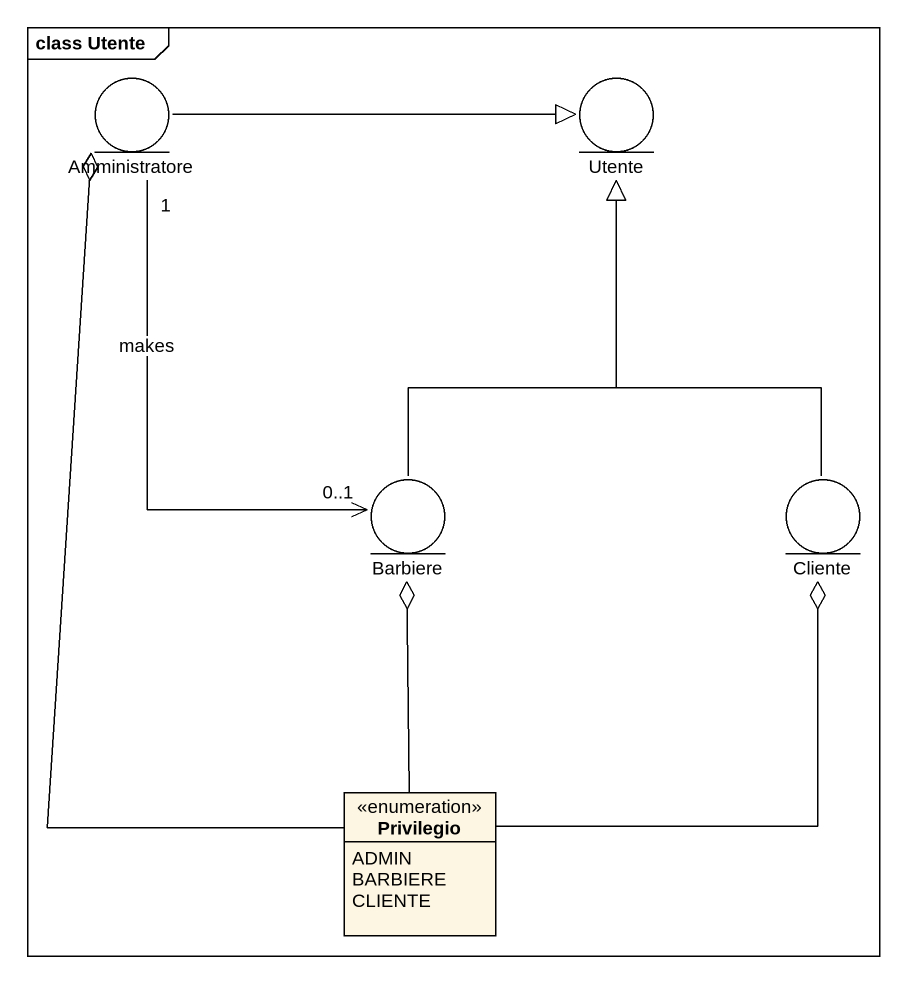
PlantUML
@startuml
mainframe class Utente
allowmixing
hide circle
hide empty members
entity Amministratore
entity Utente
entity Barbiere
entity Cliente
enum Privilegio {
  ADMIN
  BARBIERE
  CLIENTE
}
Amministratore -right-|> Utente
Amministratore "1" --> "0..1" Barbiere : makes
Barbiere -up-|> Utente
Cliente -up-|> Utente
Privilegio -up-o Amministratore
Privilegio -up-o Barbiere
Privilegio -up-o Cliente
@enduml
